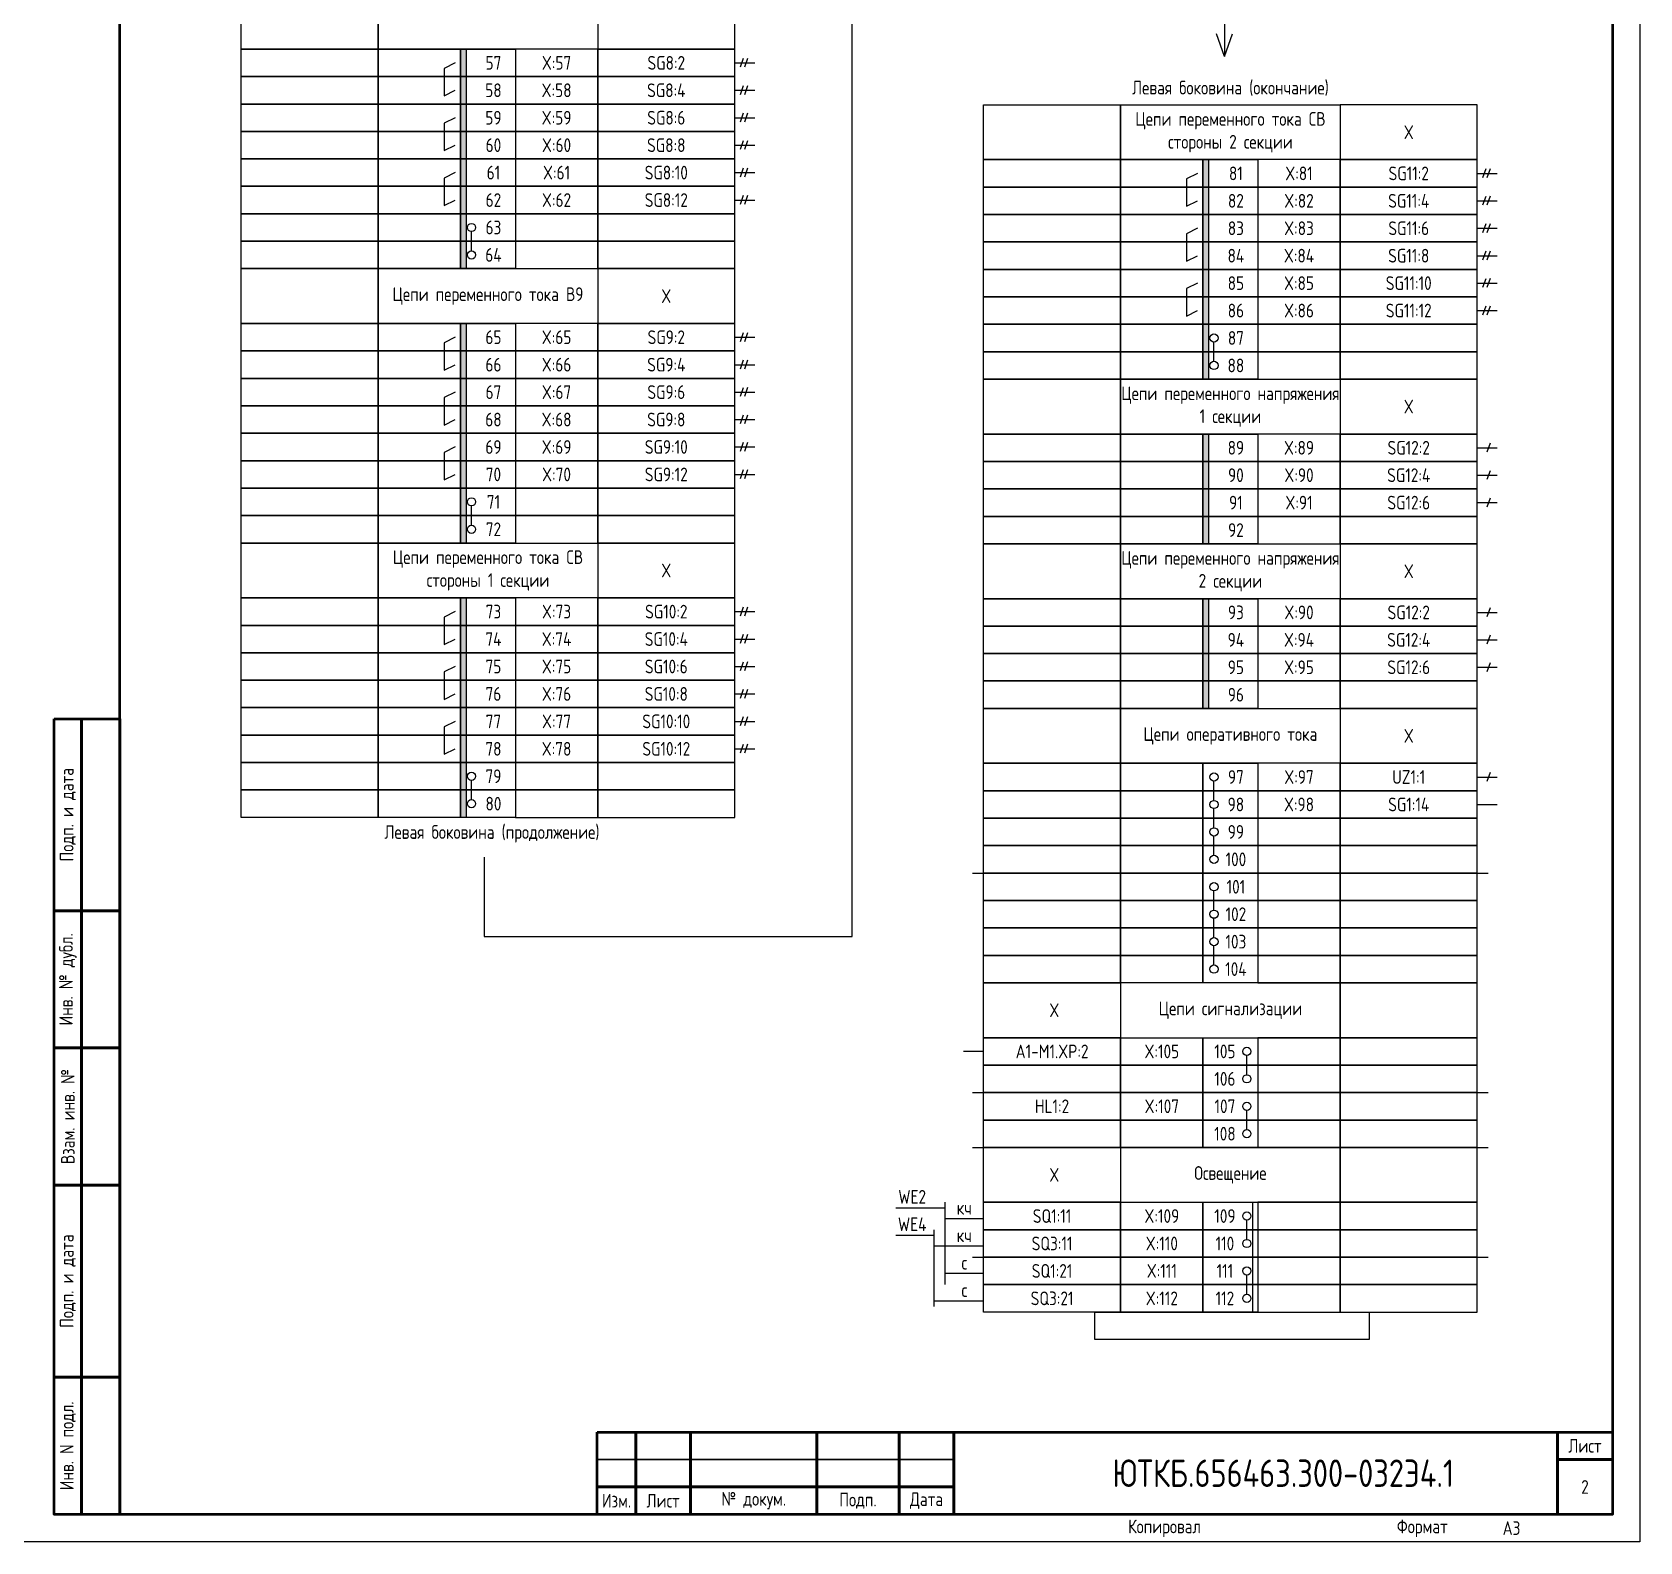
# Model space of a CAD drawing. Header units: millimetres. Extents: x -840 to 2694, y 0 to 584.
# Drawn here: x 2401 to 2694, y -0.1 to 275.1 of the extents above; entities that cross this region are included whole.
import ezdxf

# ---------------------------------------------------------------- set-up
doc = ezdxf.new("R2010")
doc.units = ezdxf.units.MM
doc.styles.add('Gost_type_A', font='GOST_0.TTF')

# ---------------------------------------------------------------- blocks, each defined once
blk = doc.blocks.new('Штамп левый нижний')
at = {"lineweight": 50}
for points in [[(-12, 145), (-7, 145), (-7, 110), (-12, 110)], [(-7, 145), (0, 145), (0, 110), (-7, 110)], [(-12, 110), (-7, 110), (-7, 85), (-12, 85)], [(-7, 110), (0, 110), (0, 85), (-7, 85)], [(-12, 85), (-7, 85), (-7, 60), (-12, 60)], [(-7, 85), (0, 85), (0, 60), (-7, 60)], [(-12, 60), (-7, 60), (-7, 25), (-12, 25)], [(-7, 60), (0, 60), (0, 25), (-7, 25)], [(-12, 25), (-7, 25), (-7, 0), (-12, 0)], [(-7, 25), (0, 25), (0, 0), (-7, 0)]]:
    blk.add_lwpolyline(points, close=True, dxfattribs=at)
at = {"char_height": 2.5, "attachment_point": 5, "rotation": 90, "style": 'Gost_type_A'}
for s, insert, width in [('Подп. и дата', (-9.5, 127.5), 35), ('Инв. № дубл.', (-9.5, 97.5), 25), ('Взам. инв. №', (-9.5, 72.5), 25), ('Подп. и дата', (-9.5, 42.5), 35), ('Инв. N подл.', (-9.5, 12.5), 25)]:
    blk.add_mtext(s, dxfattribs=dict(at, insert=insert, width=width))
blk = doc.blocks.new('Штамп малый нижний')
at = {"lineweight": 50}
for points in [[(-185, 15), (-178, 15), (-178, 5), (-185, 5)], [(-178, 15), (-168, 15), (-168, 5), (-178, 5)], [(-168, 15), (-145, 15), (-145, 5), (-168, 5)], [(-145, 15), (-130, 15), (-130, 5), (-145, 5)], [(-130, 15), (-120, 15), (-120, 5), (-130, 5)], [(-120, 15), (-10, 15), (-10, 0), (-120, 0)], [(-10, 15), (0, 15), (0, 10), (-10, 10)], [(-10, 10), (0, 10), (0, 0), (-10, 0)], [(-185, 5), (-178, 5), (-178, 0), (-185, 0)], [(-178, 5), (-168, 5), (-168, 0), (-178, 0)], [(-168, 5), (-145, 5), (-145, 0), (-168, 0)], [(-145, 5), (-130, 5), (-130, 0), (-145, 0)], [(-130, 5), (-120, 5), (-120, 0), (-130, 0)]]:
    blk.add_lwpolyline(points, close=True, dxfattribs=at)
for points in [[(-185, 15), (-178, 15), (-178, 10), (-185, 10)], [(-178, 15), (-168, 15), (-168, 10), (-178, 10)], [(-168, 15), (-145, 15), (-145, 10), (-168, 10)], [(-145, 15), (-130, 15), (-130, 10), (-145, 10)], [(-130, 15), (-120, 15), (-120, 10), (-130, 10)], [(-185, 10), (-178, 10), (-178, 5), (-185, 5)], [(-178, 10), (-168, 10), (-168, 5), (-178, 5)], [(-168, 10), (-145, 10), (-145, 5), (-168, 5)], [(-145, 10), (-130, 10), (-130, 5), (-145, 5)], [(-130, 10), (-120, 10), (-120, 5), (-130, 5)]]:
    blk.add_lwpolyline(points, close=True)
at = {"char_height": 2.5, "style": 'Gost_type_A'}
for s, insert, width, attachment_point in [('Лист', (-5, 12.5), 10, 5), ('Изм.', (-181.5, 2.5), 7, 5), ('Лист', (-173, 2.5), 10, 5), ('№ докум.', (-156.5, 2.5), 23, 5), ('Подп.', (-137.5, 2.5), 15, 5), ('Дата', (-125, 2.5), 10, 5), ('Копировал', (-75, -2.53), 13.1202, 6), ('Формат', (-30, -2.53), 13.1202, 6)]:
    blk.add_mtext(s, dxfattribs=dict(at, insert=insert, width=width, attachment_point=attachment_point))

msp = doc.modelspace()

# ---------------------------------------------------------------- hatches: boundary and pattern name
h = msp.add_hatch(color=256)
h.dxf.hatch_style = 1
h.paths.add_polyline_path([(2480.07, 271.96), (2479.07, 271.96), (2479.07, 231.96), (2480.07, 231.96)])
h = msp.add_hatch(color=256)
h.dxf.hatch_style = 1
h.paths.add_polyline_path([(2615.38, 251.82), (2614.38, 251.82), (2614.38, 211.82), (2615.38, 211.82)])
h = msp.add_hatch(color=256)
h.dxf.hatch_style = 1
h.paths.add_polyline_path([(2480.07, 221.96), (2479.07, 221.96), (2479.07, 181.96), (2480.07, 181.96)])
h = msp.add_hatch(color=256)
h.dxf.hatch_style = 1
h.paths.add_polyline_path([(2615.38, 201.82), (2614.38, 201.82), (2614.38, 181.82), (2615.38, 181.82)])
h = msp.add_hatch(color=256)
h.dxf.hatch_style = 1
h.paths.add_polyline_path([(2480.07, 171.96), (2479.07, 171.96), (2479.07, 131.96), (2480.07, 131.96)])
h = msp.add_hatch(color=256)
h.dxf.hatch_style = 1
h.paths.add_polyline_path([(2615.38, 171.82), (2614.38, 171.82), (2614.38, 151.82), (2615.38, 151.82)])

# ---------------------------------------------------------------- linework, layer by layer
for p, q in [((2550.43, 110.28), (2550.43, 284.9)), ((2618.33, 284.9), (2618.33, 270.64)), ((2618.33, 270.64), (2616.86, 274.73)), ((2618.33, 270.64), (2619.79, 274.73)), ((2530.61, 270.27), (2530.03, 268.65)), ((2531.4, 270.28), (2530.82, 268.65)), ((2529.07, 269.46), (2532.69, 269.46)), ((2529.07, 264.46), (2532.69, 264.46)), ((2530.61, 265.27), (2530.03, 263.65)), ((2531.4, 265.28), (2530.82, 263.65)), ((2529.07, 259.46), (2532.69, 259.46)), ((2530.61, 260.27), (2530.03, 258.65)), ((2531.4, 260.28), (2530.82, 258.65)), ((2530.61, 255.27), (2530.03, 253.65)), ((2531.4, 255.28), (2530.82, 253.65)), ((2529.07, 254.46), (2532.69, 254.46)), ((2529.07, 249.46), (2532.69, 249.46)), ((2530.61, 250.27), (2530.03, 248.65)), ((2531.4, 250.28), (2530.82, 248.65)), ((2664.38, 249.32), (2668, 249.32)), ((2665.91, 250.13), (2665.33, 248.51)), ((2666.7, 250.14), (2666.12, 248.51)), ((2529.07, 244.46), (2532.69, 244.46)), ((2530.61, 245.27), (2530.03, 243.65)), ((2531.4, 245.28), (2530.82, 243.65)), ((2664.38, 244.32), (2668, 244.32)), ((2665.91, 245.13), (2665.33, 243.51)), ((2666.7, 245.14), (2666.12, 243.51)), ((2481.07, 235.21), (2481.07, 238.71)), ((2664.38, 239.32), (2668, 239.32)), ((2665.91, 240.13), (2665.33, 238.51)), ((2666.7, 240.14), (2666.12, 238.51)), ((2665.91, 235.13), (2665.33, 233.51)), ((2666.7, 235.14), (2666.12, 233.51)), ((2664.38, 234.32), (2668, 234.32)), ((2664.38, 229.32), (2668, 229.32)), ((2665.91, 230.13), (2665.33, 228.51)), ((2666.7, 230.14), (2666.12, 228.51)), ((2664.38, 224.32), (2668, 224.32)), ((2665.91, 225.13), (2665.33, 223.51)), ((2666.7, 225.14), (2666.12, 223.51)), ((2530.61, 220.27), (2530.03, 218.65)), ((2531.4, 220.28), (2530.82, 218.65)), ((2529.07, 219.46), (2532.69, 219.46)), ((2616.38, 215.07), (2616.38, 218.57)), ((2529.07, 214.46), (2532.69, 214.46)), ((2530.61, 215.27), (2530.03, 213.65)), ((2531.4, 215.28), (2530.82, 213.65)), ((2529.07, 209.46), (2532.69, 209.46)), ((2530.61, 210.27), (2530.03, 208.65)), ((2531.4, 210.28), (2530.82, 208.65)), ((2530.61, 205.27), (2530.03, 203.65)), ((2531.4, 205.28), (2530.82, 203.65)), ((2529.07, 204.46), (2532.69, 204.46)), ((2529.07, 199.46), (2532.69, 199.46)), ((2530.61, 200.27), (2530.03, 198.65)), ((2531.4, 200.28), (2530.82, 198.65)), ((2664.38, 199.32), (2668, 199.32)), ((2666.7, 200.14), (2666.12, 198.51)), ((2529.07, 194.46), (2532.69, 194.46)), ((2530.61, 195.27), (2530.03, 193.65)), ((2531.4, 195.28), (2530.82, 193.65)), ((2664.38, 194.32), (2668, 194.32)), ((2666.7, 195.14), (2666.12, 193.51)), ((2481.07, 185.21), (2481.07, 188.71)), ((2664.38, 189.32), (2668, 189.32)), ((2666.7, 190.14), (2666.12, 188.51)), ((2530.61, 170.27), (2530.03, 168.65)), ((2531.4, 170.28), (2530.82, 168.65)), ((2666.7, 170.14), (2666.12, 168.51)), ((2529.07, 169.46), (2532.69, 169.46)), ((2664.38, 169.32), (2668, 169.32)), ((2529.07, 164.46), (2532.69, 164.46)), ((2530.61, 165.27), (2530.03, 163.65)), ((2531.4, 165.28), (2530.82, 163.65)), ((2664.38, 164.32), (2668, 164.32)), ((2666.7, 165.14), (2666.12, 163.51)), ((2529.07, 159.46), (2532.69, 159.46)), ((2530.61, 160.27), (2530.03, 158.65)), ((2531.4, 160.28), (2530.82, 158.65)), ((2664.38, 159.32), (2668, 159.32)), ((2666.7, 160.14), (2666.12, 158.51)), ((2529.07, 154.46), (2532.69, 154.46)), ((2530.61, 155.27), (2530.03, 153.65)), ((2531.4, 155.28), (2530.82, 153.65)), ((2529.07, 149.46), (2532.69, 149.46)), ((2530.61, 150.27), (2530.03, 148.65)), ((2531.4, 150.28), (2530.82, 148.65)), ((2529.07, 144.46), (2532.69, 144.46)), ((2530.61, 145.27), (2530.03, 143.65)), ((2531.4, 145.28), (2530.82, 143.65)), ((2481.07, 135.21), (2481.07, 138.71)), ((2616.38, 135.07), (2616.38, 138.57)), ((2664.38, 139.32), (2668, 139.32)), ((2666.7, 140.14), (2666.12, 138.51)), ((2616.38, 130.07), (2616.38, 133.57)), ((2664.38, 134.32), (2668, 134.32)), ((2616.38, 125.07), (2616.38, 128.57)), ((2483.37, 124.74), (2483.37, 110.28)), ((2572.38, 121.82), (2666.38, 121.82)), ((2616.38, 115.07), (2616.38, 118.57)), ((2616.38, 110.07), (2616.38, 113.57)), ((2483.37, 110.28), (2550.43, 110.28)), ((2616.38, 105.07), (2616.38, 108.57)), ((2574.38, 89.32), (2570.75, 89.32)), ((2622.38, 85.07), (2622.38, 88.57)), ((2572.38, 81.82), (2666.38, 81.82)), ((2622.38, 75.07), (2622.38, 78.57)), ((2572.38, 71.82), (2666.38, 71.82)), ((2567.38, 46.82), (2567.38, 61.82)), ((2623.38, 61.82), (2623.38, 41.82)), ((2558.38, 60.82), (2567.38, 60.82)), ((2574.38, 58.82), (2567.38, 58.82)), ((2558.38, 55.82), (2565.38, 55.82)), ((2565.38, 42.82), (2565.38, 56.82)), ((2622.38, 55.07), (2622.38, 58.57)), ((2574.38, 53.82), (2565.38, 53.82)), ((2572.38, 51.82), (2666.38, 51.82)), ((2574.38, 48.82), (2567.38, 48.82)), ((2622.38, 45.07), (2622.38, 48.57)), ((2574.38, 43.82), (2565.38, 43.82))]:
    msp.add_line(p, q)
for points in [[(2694, 419.95), (2694, -0.05), (2397, -0.05), (2397, 419.95)], [(2439.07, 281.96), (2464.07, 281.96), (2464.07, 271.96), (2439.07, 271.96)], [(2464.07, 281.96), (2504.07, 281.96), (2504.07, 271.96), (2464.07, 271.96)], [(2529.07, 281.96), (2504.07, 281.96), (2504.07, 271.96), (2529.07, 271.96)], [(2439.07, 271.96), (2464.07, 271.96), (2464.07, 266.96), (2439.07, 266.96)], [(2464.07, 271.96), (2479.07, 271.96), (2479.07, 266.96), (2464.07, 266.96)], [(2479.07, 271.96), (2489.07, 271.96), (2489.07, 266.96), (2479.07, 266.96)], [(2504.07, 271.96), (2489.07, 271.96), (2489.07, 266.96), (2504.07, 266.96)], [(2529.07, 271.96), (2504.07, 271.96), (2504.07, 266.96), (2529.07, 266.96)], [(2439.07, 266.96), (2464.07, 266.96), (2464.07, 261.96), (2439.07, 261.96)], [(2464.07, 266.96), (2479.07, 266.96), (2479.07, 261.96), (2464.07, 261.96)], [(2479.07, 266.96), (2489.07, 266.96), (2489.07, 261.96), (2479.07, 261.96)], [(2504.07, 266.96), (2489.07, 266.96), (2489.07, 261.96), (2504.07, 261.96)], [(2529.07, 266.96), (2504.07, 266.96), (2504.07, 261.96), (2529.07, 261.96)], [(2439.07, 261.96), (2464.07, 261.96), (2464.07, 256.96), (2439.07, 256.96)], [(2464.07, 261.96), (2479.07, 261.96), (2479.07, 256.96), (2464.07, 256.96)], [(2479.07, 261.96), (2489.07, 261.96), (2489.07, 256.96), (2479.07, 256.96)], [(2504.07, 261.96), (2489.07, 261.96), (2489.07, 256.96), (2504.07, 256.96)], [(2529.07, 261.96), (2504.07, 261.96), (2504.07, 256.96), (2529.07, 256.96)], [(2574.38, 261.82), (2599.38, 261.82), (2599.38, 251.82), (2574.38, 251.82)], [(2599.38, 261.82), (2639.38, 261.82), (2639.38, 251.82), (2599.38, 251.82)], [(2664.38, 261.82), (2639.38, 261.82), (2639.38, 251.82), (2664.38, 251.82)], [(2439.07, 256.96), (2464.07, 256.96), (2464.07, 251.96), (2439.07, 251.96)], [(2464.07, 256.96), (2479.07, 256.96), (2479.07, 251.96), (2464.07, 251.96)], [(2479.07, 256.96), (2489.07, 256.96), (2489.07, 251.96), (2479.07, 251.96)], [(2504.07, 256.96), (2489.07, 256.96), (2489.07, 251.96), (2504.07, 251.96)], [(2529.07, 256.96), (2504.07, 256.96), (2504.07, 251.96), (2529.07, 251.96)], [(2439.07, 251.96), (2464.07, 251.96), (2464.07, 246.96), (2439.07, 246.96)], [(2464.07, 251.96), (2479.07, 251.96), (2479.07, 246.96), (2464.07, 246.96)], [(2479.07, 251.96), (2489.07, 251.96), (2489.07, 246.96), (2479.07, 246.96)], [(2504.07, 251.96), (2489.07, 251.96), (2489.07, 246.96), (2504.07, 246.96)], [(2529.07, 251.96), (2504.07, 251.96), (2504.07, 246.96), (2529.07, 246.96)], [(2574.38, 251.82), (2599.38, 251.82), (2599.38, 246.82), (2574.38, 246.82)], [(2599.38, 251.82), (2614.38, 251.82), (2614.38, 246.82), (2599.38, 246.82)], [(2614.38, 251.82), (2624.38, 251.82), (2624.38, 246.82), (2614.38, 246.82)], [(2639.38, 251.82), (2624.38, 251.82), (2624.38, 246.82), (2639.38, 246.82)], [(2664.38, 251.82), (2639.38, 251.82), (2639.38, 246.82), (2664.38, 246.82)], [(2439.07, 246.96), (2464.07, 246.96), (2464.07, 241.96), (2439.07, 241.96)], [(2464.07, 246.96), (2479.07, 246.96), (2479.07, 241.96), (2464.07, 241.96)], [(2479.07, 246.96), (2489.07, 246.96), (2489.07, 241.96), (2479.07, 241.96)], [(2504.07, 246.96), (2489.07, 246.96), (2489.07, 241.96), (2504.07, 241.96)], [(2529.07, 246.96), (2504.07, 246.96), (2504.07, 241.96), (2529.07, 241.96)], [(2574.38, 246.82), (2599.38, 246.82), (2599.38, 241.82), (2574.38, 241.82)], [(2599.38, 246.82), (2614.38, 246.82), (2614.38, 241.82), (2599.38, 241.82)], [(2614.38, 246.82), (2624.38, 246.82), (2624.38, 241.82), (2614.38, 241.82)], [(2639.38, 246.82), (2624.38, 246.82), (2624.38, 241.82), (2639.38, 241.82)], [(2664.38, 246.82), (2639.38, 246.82), (2639.38, 241.82), (2664.38, 241.82)], [(2439.07, 241.96), (2464.07, 241.96), (2464.07, 236.96), (2439.07, 236.96)], [(2464.07, 241.96), (2479.07, 241.96), (2479.07, 236.96), (2464.07, 236.96)], [(2479.07, 241.96), (2489.07, 241.96), (2489.07, 236.96), (2479.07, 236.96)], [(2504.07, 241.96), (2489.07, 241.96), (2489.07, 236.96), (2504.07, 236.96)], [(2529.07, 241.96), (2504.07, 241.96), (2504.07, 236.96), (2529.07, 236.96)], [(2574.38, 241.82), (2599.38, 241.82), (2599.38, 236.82), (2574.38, 236.82)], [(2599.38, 241.82), (2614.38, 241.82), (2614.38, 236.82), (2599.38, 236.82)], [(2614.38, 241.82), (2624.38, 241.82), (2624.38, 236.82), (2614.38, 236.82)], [(2639.38, 241.82), (2624.38, 241.82), (2624.38, 236.82), (2639.38, 236.82)], [(2664.38, 241.82), (2639.38, 241.82), (2639.38, 236.82), (2664.38, 236.82)], [(2439.07, 236.96), (2464.07, 236.96), (2464.07, 231.96), (2439.07, 231.96)], [(2464.07, 236.96), (2479.07, 236.96), (2479.07, 231.96), (2464.07, 231.96)], [(2479.07, 236.96), (2489.07, 236.96), (2489.07, 231.96), (2479.07, 231.96)], [(2504.07, 236.96), (2489.07, 236.96), (2489.07, 231.96), (2504.07, 231.96)], [(2529.07, 236.96), (2504.07, 236.96), (2504.07, 231.96), (2529.07, 231.96)], [(2574.38, 236.82), (2599.38, 236.82), (2599.38, 231.82), (2574.38, 231.82)], [(2599.38, 236.82), (2614.38, 236.82), (2614.38, 231.82), (2599.38, 231.82)], [(2614.38, 236.82), (2624.38, 236.82), (2624.38, 231.82), (2614.38, 231.82)], [(2639.38, 236.82), (2624.38, 236.82), (2624.38, 231.82), (2639.38, 231.82)], [(2664.38, 236.82), (2639.38, 236.82), (2639.38, 231.82), (2664.38, 231.82)], [(2439.07, 231.96), (2464.07, 231.96), (2464.07, 221.96), (2439.07, 221.96)], [(2464.07, 231.96), (2504.07, 231.96), (2504.07, 221.96), (2464.07, 221.96)], [(2529.07, 231.96), (2504.07, 231.96), (2504.07, 221.96), (2529.07, 221.96)], [(2574.38, 231.82), (2599.38, 231.82), (2599.38, 226.82), (2574.38, 226.82)], [(2599.38, 231.82), (2614.38, 231.82), (2614.38, 226.82), (2599.38, 226.82)], [(2614.38, 231.82), (2624.38, 231.82), (2624.38, 226.82), (2614.38, 226.82)], [(2639.38, 231.82), (2624.38, 231.82), (2624.38, 226.82), (2639.38, 226.82)], [(2664.38, 231.82), (2639.38, 231.82), (2639.38, 226.82), (2664.38, 226.82)], [(2574.38, 226.82), (2599.38, 226.82), (2599.38, 221.82), (2574.38, 221.82)], [(2599.38, 226.82), (2614.38, 226.82), (2614.38, 221.82), (2599.38, 221.82)], [(2614.38, 226.82), (2624.38, 226.82), (2624.38, 221.82), (2614.38, 221.82)], [(2639.38, 226.82), (2624.38, 226.82), (2624.38, 221.82), (2639.38, 221.82)], [(2664.38, 226.82), (2639.38, 226.82), (2639.38, 221.82), (2664.38, 221.82)], [(2439.07, 221.96), (2464.07, 221.96), (2464.07, 216.96), (2439.07, 216.96)], [(2464.07, 221.96), (2479.07, 221.96), (2479.07, 216.96), (2464.07, 216.96)], [(2479.07, 221.96), (2489.07, 221.96), (2489.07, 216.96), (2479.07, 216.96)], [(2504.07, 221.96), (2489.07, 221.96), (2489.07, 216.96), (2504.07, 216.96)], [(2529.07, 221.96), (2504.07, 221.96), (2504.07, 216.96), (2529.07, 216.96)], [(2574.38, 221.82), (2599.38, 221.82), (2599.38, 216.82), (2574.38, 216.82)], [(2599.38, 221.82), (2614.38, 221.82), (2614.38, 216.82), (2599.38, 216.82)], [(2614.38, 221.82), (2624.38, 221.82), (2624.38, 216.82), (2614.38, 216.82)], [(2639.38, 221.82), (2624.38, 221.82), (2624.38, 216.82), (2639.38, 216.82)], [(2664.38, 221.82), (2639.38, 221.82), (2639.38, 216.82), (2664.38, 216.82)], [(2439.07, 216.96), (2464.07, 216.96), (2464.07, 211.96), (2439.07, 211.96)], [(2464.07, 216.96), (2479.07, 216.96), (2479.07, 211.96), (2464.07, 211.96)], [(2479.07, 216.96), (2489.07, 216.96), (2489.07, 211.96), (2479.07, 211.96)], [(2504.07, 216.96), (2489.07, 216.96), (2489.07, 211.96), (2504.07, 211.96)], [(2529.07, 216.96), (2504.07, 216.96), (2504.07, 211.96), (2529.07, 211.96)], [(2574.38, 216.82), (2599.38, 216.82), (2599.38, 211.82), (2574.38, 211.82)], [(2599.38, 216.82), (2614.38, 216.82), (2614.38, 211.82), (2599.38, 211.82)], [(2614.38, 216.82), (2624.38, 216.82), (2624.38, 211.82), (2614.38, 211.82)], [(2639.38, 216.82), (2624.38, 216.82), (2624.38, 211.82), (2639.38, 211.82)], [(2664.38, 216.82), (2639.38, 216.82), (2639.38, 211.82), (2664.38, 211.82)], [(2439.07, 211.96), (2464.07, 211.96), (2464.07, 206.96), (2439.07, 206.96)], [(2464.07, 211.96), (2479.07, 211.96), (2479.07, 206.96), (2464.07, 206.96)], [(2479.07, 211.96), (2489.07, 211.96), (2489.07, 206.96), (2479.07, 206.96)], [(2504.07, 211.96), (2489.07, 211.96), (2489.07, 206.96), (2504.07, 206.96)], [(2529.07, 211.96), (2504.07, 211.96), (2504.07, 206.96), (2529.07, 206.96)], [(2574.38, 211.82), (2599.38, 211.82), (2599.38, 201.82), (2574.38, 201.82)], [(2599.38, 211.82), (2639.38, 211.82), (2639.38, 201.82), (2599.38, 201.82)], [(2664.38, 211.82), (2639.38, 211.82), (2639.38, 201.82), (2664.38, 201.82)], [(2439.07, 206.96), (2464.07, 206.96), (2464.07, 201.96), (2439.07, 201.96)], [(2464.07, 206.96), (2479.07, 206.96), (2479.07, 201.96), (2464.07, 201.96)], [(2479.07, 206.96), (2489.07, 206.96), (2489.07, 201.96), (2479.07, 201.96)], [(2504.07, 206.96), (2489.07, 206.96), (2489.07, 201.96), (2504.07, 201.96)], [(2529.07, 206.96), (2504.07, 206.96), (2504.07, 201.96), (2529.07, 201.96)], [(2439.07, 201.96), (2464.07, 201.96), (2464.07, 196.96), (2439.07, 196.96)], [(2464.07, 201.96), (2479.07, 201.96), (2479.07, 196.96), (2464.07, 196.96)], [(2479.07, 201.96), (2489.07, 201.96), (2489.07, 196.96), (2479.07, 196.96)], [(2504.07, 201.96), (2489.07, 201.96), (2489.07, 196.96), (2504.07, 196.96)], [(2529.07, 201.96), (2504.07, 201.96), (2504.07, 196.96), (2529.07, 196.96)], [(2574.38, 201.82), (2599.38, 201.82), (2599.38, 196.82), (2574.38, 196.82)], [(2599.38, 201.82), (2614.38, 201.82), (2614.38, 196.82), (2599.38, 196.82)], [(2614.38, 201.82), (2624.38, 201.82), (2624.38, 196.82), (2614.38, 196.82)], [(2639.38, 201.82), (2624.38, 201.82), (2624.38, 196.82), (2639.38, 196.82)], [(2664.38, 201.82), (2639.38, 201.82), (2639.38, 196.82), (2664.38, 196.82)], [(2439.07, 196.96), (2464.07, 196.96), (2464.07, 191.96), (2439.07, 191.96)], [(2464.07, 196.96), (2479.07, 196.96), (2479.07, 191.96), (2464.07, 191.96)], [(2479.07, 196.96), (2489.07, 196.96), (2489.07, 191.96), (2479.07, 191.96)], [(2504.07, 196.96), (2489.07, 196.96), (2489.07, 191.96), (2504.07, 191.96)], [(2529.07, 196.96), (2504.07, 196.96), (2504.07, 191.96), (2529.07, 191.96)], [(2574.38, 196.82), (2599.38, 196.82), (2599.38, 191.82), (2574.38, 191.82)], [(2599.38, 196.82), (2614.38, 196.82), (2614.38, 191.82), (2599.38, 191.82)], [(2614.38, 196.82), (2624.38, 196.82), (2624.38, 191.82), (2614.38, 191.82)], [(2639.38, 196.82), (2624.38, 196.82), (2624.38, 191.82), (2639.38, 191.82)], [(2664.38, 196.82), (2639.38, 196.82), (2639.38, 191.82), (2664.38, 191.82)], [(2439.07, 191.96), (2464.07, 191.96), (2464.07, 186.96), (2439.07, 186.96)], [(2464.07, 191.96), (2479.07, 191.96), (2479.07, 186.96), (2464.07, 186.96)], [(2479.07, 191.96), (2489.07, 191.96), (2489.07, 186.96), (2479.07, 186.96)], [(2504.07, 191.96), (2489.07, 191.96), (2489.07, 186.96), (2504.07, 186.96)], [(2529.07, 191.96), (2504.07, 191.96), (2504.07, 186.96), (2529.07, 186.96)], [(2574.38, 191.82), (2599.38, 191.82), (2599.38, 186.82), (2574.38, 186.82)], [(2599.38, 191.82), (2614.38, 191.82), (2614.38, 186.82), (2599.38, 186.82)], [(2614.38, 191.82), (2624.38, 191.82), (2624.38, 186.82), (2614.38, 186.82)], [(2639.38, 191.82), (2624.38, 191.82), (2624.38, 186.82), (2639.38, 186.82)], [(2664.38, 191.82), (2639.38, 191.82), (2639.38, 186.82), (2664.38, 186.82)], [(2439.07, 186.96), (2464.07, 186.96), (2464.07, 181.96), (2439.07, 181.96)], [(2464.07, 186.96), (2479.07, 186.96), (2479.07, 181.96), (2464.07, 181.96)], [(2479.07, 186.96), (2489.07, 186.96), (2489.07, 181.96), (2479.07, 181.96)], [(2504.07, 186.96), (2489.07, 186.96), (2489.07, 181.96), (2504.07, 181.96)], [(2529.07, 186.96), (2504.07, 186.96), (2504.07, 181.96), (2529.07, 181.96)], [(2574.38, 186.82), (2599.38, 186.82), (2599.38, 181.82), (2574.38, 181.82)], [(2599.38, 186.82), (2614.38, 186.82), (2614.38, 181.82), (2599.38, 181.82)], [(2614.38, 186.82), (2624.38, 186.82), (2624.38, 181.82), (2614.38, 181.82)], [(2639.38, 186.82), (2624.38, 186.82), (2624.38, 181.82), (2639.38, 181.82)], [(2664.38, 186.82), (2639.38, 186.82), (2639.38, 181.82), (2664.38, 181.82)], [(2439.07, 181.96), (2464.07, 181.96), (2464.07, 171.96), (2439.07, 171.96)], [(2464.07, 181.96), (2504.07, 181.96), (2504.07, 171.96), (2464.07, 171.96)], [(2529.07, 181.96), (2504.07, 181.96), (2504.07, 171.96), (2529.07, 171.96)], [(2574.38, 181.82), (2599.38, 181.82), (2599.38, 171.82), (2574.38, 171.82)], [(2599.38, 181.82), (2639.38, 181.82), (2639.38, 171.82), (2599.38, 171.82)], [(2664.38, 181.82), (2639.38, 181.82), (2639.38, 171.82), (2664.38, 171.82)], [(2439.07, 171.96), (2464.07, 171.96), (2464.07, 166.96), (2439.07, 166.96)], [(2464.07, 171.96), (2479.07, 171.96), (2479.07, 166.96), (2464.07, 166.96)], [(2479.07, 171.96), (2489.07, 171.96), (2489.07, 166.96), (2479.07, 166.96)], [(2504.07, 171.96), (2489.07, 171.96), (2489.07, 166.96), (2504.07, 166.96)], [(2529.07, 171.96), (2504.07, 171.96), (2504.07, 166.96), (2529.07, 166.96)], [(2574.38, 171.82), (2599.38, 171.82), (2599.38, 166.82), (2574.38, 166.82)], [(2599.38, 171.82), (2614.38, 171.82), (2614.38, 166.82), (2599.38, 166.82)], [(2614.38, 171.82), (2624.38, 171.82), (2624.38, 166.82), (2614.38, 166.82)], [(2639.38, 171.82), (2624.38, 171.82), (2624.38, 166.82), (2639.38, 166.82)], [(2664.38, 171.82), (2639.38, 171.82), (2639.38, 166.82), (2664.38, 166.82)], [(2439.07, 166.96), (2464.07, 166.96), (2464.07, 161.96), (2439.07, 161.96)], [(2464.07, 166.96), (2479.07, 166.96), (2479.07, 161.96), (2464.07, 161.96)], [(2479.07, 166.96), (2489.07, 166.96), (2489.07, 161.96), (2479.07, 161.96)], [(2504.07, 166.96), (2489.07, 166.96), (2489.07, 161.96), (2504.07, 161.96)], [(2529.07, 166.96), (2504.07, 166.96), (2504.07, 161.96), (2529.07, 161.96)], [(2574.38, 166.82), (2599.38, 166.82), (2599.38, 161.82), (2574.38, 161.82)], [(2599.38, 166.82), (2614.38, 166.82), (2614.38, 161.82), (2599.38, 161.82)], [(2614.38, 166.82), (2624.38, 166.82), (2624.38, 161.82), (2614.38, 161.82)], [(2639.38, 166.82), (2624.38, 166.82), (2624.38, 161.82), (2639.38, 161.82)], [(2664.38, 166.82), (2639.38, 166.82), (2639.38, 161.82), (2664.38, 161.82)], [(2439.07, 161.96), (2464.07, 161.96), (2464.07, 156.96), (2439.07, 156.96)], [(2464.07, 161.96), (2479.07, 161.96), (2479.07, 156.96), (2464.07, 156.96)], [(2479.07, 161.96), (2489.07, 161.96), (2489.07, 156.96), (2479.07, 156.96)], [(2504.07, 161.96), (2489.07, 161.96), (2489.07, 156.96), (2504.07, 156.96)], [(2529.07, 161.96), (2504.07, 161.96), (2504.07, 156.96), (2529.07, 156.96)], [(2574.38, 161.82), (2599.38, 161.82), (2599.38, 156.82), (2574.38, 156.82)], [(2599.38, 161.82), (2614.38, 161.82), (2614.38, 156.82), (2599.38, 156.82)], [(2614.38, 161.82), (2624.38, 161.82), (2624.38, 156.82), (2614.38, 156.82)], [(2639.38, 161.82), (2624.38, 161.82), (2624.38, 156.82), (2639.38, 156.82)], [(2664.38, 161.82), (2639.38, 161.82), (2639.38, 156.82), (2664.38, 156.82)], [(2439.07, 156.96), (2464.07, 156.96), (2464.07, 151.96), (2439.07, 151.96)], [(2464.07, 156.96), (2479.07, 156.96), (2479.07, 151.96), (2464.07, 151.96)], [(2479.07, 156.96), (2489.07, 156.96), (2489.07, 151.96), (2479.07, 151.96)], [(2504.07, 156.96), (2489.07, 156.96), (2489.07, 151.96), (2504.07, 151.96)], [(2529.07, 156.96), (2504.07, 156.96), (2504.07, 151.96), (2529.07, 151.96)], [(2574.38, 156.82), (2599.38, 156.82), (2599.38, 151.82), (2574.38, 151.82)], [(2599.38, 156.82), (2614.38, 156.82), (2614.38, 151.82), (2599.38, 151.82)], [(2614.38, 156.82), (2624.38, 156.82), (2624.38, 151.82), (2614.38, 151.82)], [(2639.38, 156.82), (2624.38, 156.82), (2624.38, 151.82), (2639.38, 151.82)], [(2664.38, 156.82), (2639.38, 156.82), (2639.38, 151.82), (2664.38, 151.82)], [(2439.07, 151.96), (2464.07, 151.96), (2464.07, 146.96), (2439.07, 146.96)], [(2464.07, 151.96), (2479.07, 151.96), (2479.07, 146.96), (2464.07, 146.96)], [(2479.07, 151.96), (2489.07, 151.96), (2489.07, 146.96), (2479.07, 146.96)], [(2504.07, 151.96), (2489.07, 151.96), (2489.07, 146.96), (2504.07, 146.96)], [(2529.07, 151.96), (2504.07, 151.96), (2504.07, 146.96), (2529.07, 146.96)], [(2574.38, 151.82), (2599.38, 151.82), (2599.38, 141.82), (2574.38, 141.82)], [(2599.38, 151.82), (2639.38, 151.82), (2639.38, 141.82), (2599.38, 141.82)], [(2664.38, 151.82), (2639.38, 151.82), (2639.38, 141.82), (2664.38, 141.82)], [(2439.07, 146.96), (2464.07, 146.96), (2464.07, 141.96), (2439.07, 141.96)], [(2464.07, 146.96), (2479.07, 146.96), (2479.07, 141.96), (2464.07, 141.96)], [(2479.07, 146.96), (2489.07, 146.96), (2489.07, 141.96), (2479.07, 141.96)], [(2504.07, 146.96), (2489.07, 146.96), (2489.07, 141.96), (2504.07, 141.96)], [(2529.07, 146.96), (2504.07, 146.96), (2504.07, 141.96), (2529.07, 141.96)], [(2439.07, 141.96), (2464.07, 141.96), (2464.07, 136.96), (2439.07, 136.96)], [(2464.07, 141.96), (2479.07, 141.96), (2479.07, 136.96), (2464.07, 136.96)], [(2479.07, 141.96), (2489.07, 141.96), (2489.07, 136.96), (2479.07, 136.96)], [(2504.07, 141.96), (2489.07, 141.96), (2489.07, 136.96), (2504.07, 136.96)], [(2529.07, 141.96), (2504.07, 141.96), (2504.07, 136.96), (2529.07, 136.96)], [(2574.38, 141.82), (2599.38, 141.82), (2599.38, 136.82), (2574.38, 136.82)], [(2599.38, 141.82), (2614.38, 141.82), (2614.38, 136.82), (2599.38, 136.82)], [(2614.38, 141.82), (2624.38, 141.82), (2624.38, 136.82), (2614.38, 136.82)], [(2639.38, 141.82), (2624.38, 141.82), (2624.38, 136.82), (2639.38, 136.82)], [(2664.38, 141.82), (2639.38, 141.82), (2639.38, 136.82), (2664.38, 136.82)], [(2439.07, 136.96), (2464.07, 136.96), (2464.07, 131.96), (2439.07, 131.96)], [(2464.07, 136.96), (2479.07, 136.96), (2479.07, 131.96), (2464.07, 131.96)], [(2479.07, 136.96), (2489.07, 136.96), (2489.07, 131.96), (2479.07, 131.96)], [(2504.07, 136.96), (2489.07, 136.96), (2489.07, 131.96), (2504.07, 131.96)], [(2529.07, 136.96), (2504.07, 136.96), (2504.07, 131.96), (2529.07, 131.96)], [(2574.38, 136.82), (2599.38, 136.82), (2599.38, 131.82), (2574.38, 131.82)], [(2599.38, 136.82), (2614.38, 136.82), (2614.38, 131.82), (2599.38, 131.82)], [(2614.38, 136.82), (2624.38, 136.82), (2624.38, 131.82), (2614.38, 131.82)], [(2639.38, 136.82), (2624.38, 136.82), (2624.38, 131.82), (2639.38, 131.82)], [(2664.38, 136.82), (2639.38, 136.82), (2639.38, 131.82), (2664.38, 131.82)], [(2574.38, 131.82), (2599.38, 131.82), (2599.38, 126.82), (2574.38, 126.82)], [(2599.38, 131.82), (2614.38, 131.82), (2614.38, 126.82), (2599.38, 126.82)], [(2614.38, 131.82), (2624.38, 131.82), (2624.38, 126.82), (2614.38, 126.82)], [(2639.38, 131.82), (2624.38, 131.82), (2624.38, 126.82), (2639.38, 126.82)], [(2664.38, 131.82), (2639.38, 131.82), (2639.38, 126.82), (2664.38, 126.82)], [(2574.38, 126.82), (2599.38, 126.82), (2599.38, 121.82), (2574.38, 121.82)], [(2599.38, 126.82), (2614.38, 126.82), (2614.38, 121.82), (2599.38, 121.82)], [(2614.38, 126.82), (2624.38, 126.82), (2624.38, 121.82), (2614.38, 121.82)], [(2639.38, 126.82), (2624.38, 126.82), (2624.38, 121.82), (2639.38, 121.82)], [(2664.38, 126.82), (2639.38, 126.82), (2639.38, 121.82), (2664.38, 121.82)], [(2574.38, 121.82), (2599.38, 121.82), (2599.38, 116.82), (2574.38, 116.82)], [(2599.38, 121.82), (2614.38, 121.82), (2614.38, 116.82), (2599.38, 116.82)], [(2614.38, 121.82), (2624.38, 121.82), (2624.38, 116.82), (2614.38, 116.82)], [(2639.38, 121.82), (2624.38, 121.82), (2624.38, 116.82), (2639.38, 116.82)], [(2664.38, 121.82), (2639.38, 121.82), (2639.38, 116.82), (2664.38, 116.82)], [(2574.38, 116.82), (2599.38, 116.82), (2599.38, 111.82), (2574.38, 111.82)], [(2599.38, 116.82), (2614.38, 116.82), (2614.38, 111.82), (2599.38, 111.82)], [(2614.38, 116.82), (2624.38, 116.82), (2624.38, 111.82), (2614.38, 111.82)], [(2639.38, 116.82), (2624.38, 116.82), (2624.38, 111.82), (2639.38, 111.82)], [(2664.38, 116.82), (2639.38, 116.82), (2639.38, 111.82), (2664.38, 111.82)], [(2574.38, 111.82), (2599.38, 111.82), (2599.38, 106.82), (2574.38, 106.82)], [(2599.38, 111.82), (2614.38, 111.82), (2614.38, 106.82), (2599.38, 106.82)], [(2614.38, 111.82), (2624.38, 111.82), (2624.38, 106.82), (2614.38, 106.82)], [(2639.38, 111.82), (2624.38, 111.82), (2624.38, 106.82), (2639.38, 106.82)], [(2664.38, 111.82), (2639.38, 111.82), (2639.38, 106.82), (2664.38, 106.82)], [(2574.38, 106.82), (2599.38, 106.82), (2599.38, 101.82), (2574.38, 101.82)], [(2599.38, 106.82), (2614.38, 106.82), (2614.38, 101.82), (2599.38, 101.82)], [(2614.38, 106.82), (2624.38, 106.82), (2624.38, 101.82), (2614.38, 101.82)], [(2639.38, 106.82), (2624.38, 106.82), (2624.38, 101.82), (2639.38, 101.82)], [(2664.38, 106.82), (2639.38, 106.82), (2639.38, 101.82), (2664.38, 101.82)], [(2574.38, 101.82), (2599.38, 101.82), (2599.38, 91.82), (2574.38, 91.82)], [(2639.38, 101.82), (2599.38, 101.82), (2599.38, 91.82), (2639.38, 91.82)], [(2664.38, 101.82), (2639.38, 101.82), (2639.38, 91.82), (2664.38, 91.82)], [(2574.38, 91.82), (2599.38, 91.82), (2599.38, 86.82), (2574.38, 86.82)], [(2599.38, 91.82), (2614.38, 91.82), (2614.38, 86.82), (2599.38, 86.82)], [(2614.38, 91.82), (2624.38, 91.82), (2624.38, 86.82), (2614.38, 86.82)], [(2639.38, 91.82), (2624.38, 91.82), (2624.38, 86.82), (2639.38, 86.82)], [(2664.38, 91.82), (2639.38, 91.82), (2639.38, 86.82), (2664.38, 86.82)], [(2574.38, 86.82), (2599.38, 86.82), (2599.38, 81.82), (2574.38, 81.82)], [(2599.38, 86.82), (2614.38, 86.82), (2614.38, 81.82), (2599.38, 81.82)], [(2614.38, 86.82), (2624.38, 86.82), (2624.38, 81.82), (2614.38, 81.82)], [(2639.38, 86.82), (2624.38, 86.82), (2624.38, 81.82), (2639.38, 81.82)], [(2664.38, 86.82), (2639.38, 86.82), (2639.38, 81.82), (2664.38, 81.82)], [(2574.38, 81.82), (2599.38, 81.82), (2599.38, 76.82), (2574.38, 76.82)], [(2599.38, 81.82), (2614.38, 81.82), (2614.38, 76.82), (2599.38, 76.82)], [(2614.38, 81.82), (2624.38, 81.82), (2624.38, 76.82), (2614.38, 76.82)], [(2639.38, 81.82), (2624.38, 81.82), (2624.38, 76.82), (2639.38, 76.82)], [(2664.38, 81.82), (2639.38, 81.82), (2639.38, 76.82), (2664.38, 76.82)], [(2574.38, 76.82), (2599.38, 76.82), (2599.38, 71.82), (2574.38, 71.82)], [(2599.38, 76.82), (2614.38, 76.82), (2614.38, 71.82), (2599.38, 71.82)], [(2614.38, 76.82), (2624.38, 76.82), (2624.38, 71.82), (2614.38, 71.82)], [(2639.38, 76.82), (2624.38, 76.82), (2624.38, 71.82), (2639.38, 71.82)], [(2664.38, 76.82), (2639.38, 76.82), (2639.38, 71.82), (2664.38, 71.82)], [(2574.38, 71.82), (2599.38, 71.82), (2599.38, 61.82), (2574.38, 61.82)], [(2639.38, 71.82), (2599.38, 71.82), (2599.38, 61.82), (2639.38, 61.82)], [(2664.38, 71.82), (2639.38, 71.82), (2639.38, 61.82), (2664.38, 61.82)], [(2574.38, 61.82), (2599.38, 61.82), (2599.38, 56.82), (2574.38, 56.82)], [(2599.38, 61.82), (2614.38, 61.82), (2614.38, 56.82), (2599.38, 56.82)], [(2614.38, 61.82), (2624.38, 61.82), (2624.38, 56.82), (2614.38, 56.82)], [(2639.38, 61.82), (2624.38, 61.82), (2624.38, 56.82), (2639.38, 56.82)], [(2664.38, 61.82), (2639.38, 61.82), (2639.38, 56.82), (2664.38, 56.82)], [(2574.38, 56.82), (2599.38, 56.82), (2599.38, 51.82), (2574.38, 51.82)], [(2599.38, 56.82), (2614.38, 56.82), (2614.38, 51.82), (2599.38, 51.82)], [(2614.38, 56.82), (2624.38, 56.82), (2624.38, 51.82), (2614.38, 51.82)], [(2639.38, 56.82), (2624.38, 56.82), (2624.38, 51.82), (2639.38, 51.82)], [(2664.38, 56.82), (2639.38, 56.82), (2639.38, 51.82), (2664.38, 51.82)], [(2574.38, 51.82), (2599.38, 51.82), (2599.38, 46.82), (2574.38, 46.82)], [(2599.38, 51.82), (2614.38, 51.82), (2614.38, 46.82), (2599.38, 46.82)], [(2614.38, 51.82), (2624.38, 51.82), (2624.38, 46.82), (2614.38, 46.82)], [(2639.38, 51.82), (2624.38, 51.82), (2624.38, 46.82), (2639.38, 46.82)], [(2664.38, 51.82), (2639.38, 51.82), (2639.38, 46.82), (2664.38, 46.82)], [(2574.38, 46.82), (2599.38, 46.82), (2599.38, 41.82), (2574.38, 41.82)], [(2599.38, 46.82), (2614.38, 46.82), (2614.38, 41.82), (2599.38, 41.82)], [(2614.38, 46.82), (2624.38, 46.82), (2624.38, 41.82), (2614.38, 41.82)], [(2639.38, 46.82), (2624.38, 46.82), (2624.38, 41.82), (2639.38, 41.82)], [(2664.38, 46.82), (2639.38, 46.82), (2639.38, 41.82), (2664.38, 41.82)], [(2594.69, 41.82), (2644.69, 41.82), (2644.69, 36.82), (2594.69, 36.82)]]:
    msp.add_lwpolyline(points, close=True)
at = {"lineweight": 50}
msp.add_lwpolyline([(2689, 414.95), (2689, 4.95), (2417, 4.95), (2417, 414.95)], close=True, dxfattribs=at)
for points in [[(2479.07, 231.96), (2479.07, 271.96), (2480.07, 271.96), (2480.07, 231.96)], [(2478.07, 269.46), (2476.07, 268.46), (2476.07, 263.46), (2478.07, 264.46)], [(2478.07, 259.46), (2476.07, 258.46), (2476.07, 253.46), (2478.07, 254.46)], [(2478.07, 249.46), (2476.07, 248.46), (2476.07, 243.46), (2478.07, 244.46)], [(2613.38, 249.32), (2611.38, 248.32), (2611.38, 243.32), (2613.38, 244.32)], [(2614.38, 211.82), (2614.38, 251.82), (2615.38, 251.82), (2615.38, 211.82)], [(2613.38, 239.32), (2611.38, 238.32), (2611.38, 233.32), (2613.38, 234.32)], [(2613.38, 229.32), (2611.38, 228.32), (2611.38, 223.32), (2613.38, 224.32)], [(2479.07, 181.96), (2479.07, 221.96), (2480.07, 221.96), (2480.07, 181.96)], [(2478.07, 219.46), (2476.07, 218.46), (2476.07, 213.46), (2478.07, 214.46)], [(2478.07, 209.46), (2476.07, 208.46), (2476.07, 203.46), (2478.07, 204.46)], [(2478.07, 199.46), (2476.07, 198.46), (2476.07, 193.46), (2478.07, 194.46)], [(2614.38, 181.82), (2614.38, 201.82), (2615.38, 201.82), (2615.38, 181.82)], [(2479.07, 131.96), (2479.07, 171.96), (2480.07, 171.96), (2480.07, 131.96)], [(2614.38, 151.82), (2614.38, 171.82), (2615.38, 171.82), (2615.38, 151.82)], [(2478.07, 169.46), (2476.07, 168.46), (2476.07, 163.46), (2478.07, 164.46)], [(2478.07, 159.46), (2476.07, 158.46), (2476.07, 153.46), (2478.07, 154.46)], [(2478.07, 149.46), (2476.07, 148.46), (2476.07, 143.46), (2478.07, 144.46)]]:
    msp.add_lwpolyline(points)
for centre in [(2481.07, 239.46), (2481.07, 234.46), (2616.38, 219.32), (2616.38, 214.32), (2481.07, 189.46), (2481.07, 184.46), (2481.07, 139.46), (2616.38, 139.32), (2481.07, 134.46), (2616.38, 134.32), (2616.38, 129.32), (2616.38, 124.32), (2616.38, 119.32), (2616.38, 114.32), (2616.38, 109.32), (2616.38, 104.32), (2622.38, 89.32), (2622.38, 84.32), (2622.38, 79.32), (2622.38, 74.32), (2622.38, 59.32), (2622.38, 54.32), (2622.38, 49.32), (2622.38, 44.32)]:
    msp.add_circle(centre, 0.75)

# ---------------------------------------------------------------- block references
for name, p in [('Штамп левый нижний', (2417, 4.95)), ('Штамп малый нижний', (2689, 4.95))]:
    msp.add_blockref(name, p)

# ---------------------------------------------------------------- texts
at = {"ltscale": 10, "char_height": 2.5, "attachment_point": 5, "style": 'Gost_type_A'}
for s, insert, width in [('57', (2485.07, 269.46), 8), ('X:57', (2496.57, 269.46), 15), ('58', (2485.07, 264.46), 8), ('X:58', (2496.57, 264.46), 15), ('59', (2485.07, 259.46), 8), ('X:59', (2496.57, 259.46), 15), ('60', (2485.07, 254.46), 8), ('X:60', (2496.57, 254.46), 15), ('61', (2485.07, 249.46), 8), ('X:61', (2496.57, 249.46), 15), ('81', (2620.38, 249.32), 8), ('X:81', (2631.88, 249.32), 15), ('62', (2485.07, 244.46), 8), ('X:62', (2496.57, 244.46), 15), ('82', (2620.38, 244.32), 8), ('X:82', (2631.88, 244.32), 15), ('63', (2485.07, 239.46), 8), ('83', (2620.38, 239.32), 8), ('X:83', (2631.88, 239.32), 15), ('64', (2485.07, 234.46), 8), ('84', (2620.38, 234.32), 8), ('X:84', (2631.88, 234.32), 15), ('85', (2620.38, 229.32), 8), ('X:85', (2631.88, 229.32), 15), ('86', (2620.38, 224.32), 8), ('X:86', (2631.88, 224.32), 15), ('65', (2485.07, 219.46), 8), ('X:65', (2496.57, 219.46), 15), ('87', (2620.38, 219.32), 8), ('66', (2485.07, 214.46), 8), ('X:66', (2496.57, 214.46), 15), ('88', (2620.38, 214.32), 8), ('67', (2485.07, 209.46), 8), ('X:67', (2496.57, 209.46), 15), ('68', (2485.07, 204.46), 8), ('X:68', (2496.57, 204.46), 15), ('69', (2485.07, 199.46), 8), ('X:69', (2496.57, 199.46), 15), ('89', (2620.38, 199.32), 8), ('X:89', (2631.88, 199.32), 15), ('70', (2485.07, 194.46), 8), ('X:70', (2496.57, 194.46), 15), ('90', (2620.38, 194.32), 8), ('X:90', (2631.88, 194.32), 15), ('71', (2485.07, 189.46), 8), ('91', (2620.38, 189.32), 8), ('X:91', (2631.88, 189.32), 15), ('72', (2485.07, 184.46), 8), ('92', (2620.38, 184.32), 8), ('73', (2485.07, 169.46), 8), ('X:73', (2496.57, 169.46), 15), ('93', (2620.38, 169.32), 8), ('X:90', (2631.88, 169.32), 15), ('74', (2485.07, 164.46), 8), ('X:74', (2496.57, 164.46), 15), ('94', (2620.38, 164.32), 8), ('X:94', (2631.88, 164.32), 15), ('75', (2485.07, 159.46), 8), ('X:75', (2496.57, 159.46), 15), ('95', (2620.38, 159.32), 8), ('X:95', (2631.88, 159.32), 15), ('76', (2485.07, 154.46), 8), ('X:76', (2496.57, 154.46), 15), ('96', (2620.38, 154.32), 8), ('77', (2485.07, 149.46), 8), ('X:77', (2496.57, 149.46), 15), ('78', (2485.07, 144.46), 8), ('X:78', (2496.57, 144.46), 15), ('79', (2485.07, 139.46), 8), ('97', (2620.38, 139.32), 8), ('X:97', (2631.88, 139.32), 15), ('80', (2485.07, 134.46), 8), ('98', (2620.38, 134.32), 8), ('X:98', (2631.88, 134.32), 15), ('99', (2620.38, 129.32), 8), ('100', (2620.38, 124.32), 8), ('101', (2620.38, 119.32), 8), ('102', (2620.38, 114.32), 8), ('103', (2620.38, 109.32), 8), ('104', (2620.38, 104.32), 8), ('X:105', (2606.88, 89.32), 15), ('105', (2618.38, 89.32), 8), ('106', (2618.38, 84.32), 8), ('X:107', (2606.88, 79.32), 15), ('107', (2618.38, 79.32), 8), ('108', (2618.38, 74.32), 8), ('X:109', (2606.88, 59.32), 15), ('109', (2618.38, 59.32), 8), ('X:110', (2606.88, 54.32), 15), ('110', (2618.38, 54.32), 8), ('X:111', (2606.88, 49.32), 15), ('111', (2618.38, 49.32), 8), ('X:112', (2606.88, 44.32), 15), ('112', (2618.38, 44.32), 8)]:
    msp.add_mtext(s, dxfattribs=dict(at, insert=insert, width=width))
at = {"style": 'Gost_type_A'}
for s, insert, char_height, width, attachment_point in [('SG8:2', (2516.57, 269.46), 2.5, 25, 5), ('SG8:4', (2516.57, 264.46), 2.5, 25, 5), ('Левая боковина (окончание)', (2619.38, 264.82), 2.5, 90, 5), ('SG8:6', (2516.57, 259.46), 2.5, 25, 5), ('Цепи переменного тока СВ\\Pстороны 2 секции', (2619.38, 256.82), 2.5, 40, 5), ('X', (2651.88, 256.82), 2.5, 25, 5), ('SG8:8', (2516.57, 254.46), 2.5, 25, 5), ('SG8:10', (2516.57, 249.46), 2.5, 25, 5), ('SG11:2', (2651.88, 249.32), 2.5, 25, 5), ('SG8:12', (2516.57, 244.46), 2.5, 25, 5), ('SG11:4', (2651.88, 244.32), 2.5, 25, 5), ('SG11:6', (2651.88, 239.32), 2.5, 25, 5), ('SG11:8', (2651.88, 234.32), 2.5, 25, 5), ('Цепи переменного тока В9 ', (2484.07, 226.96), 2.5, 40, 5), ('SG11:10', (2651.88, 229.32), 2.5, 25, 5), ('X', (2516.57, 226.96), 2.5, 25, 5), ('SG11:12', (2651.88, 224.32), 2.5, 25, 5), ('SG9:2', (2516.57, 219.46), 2.5, 25, 5), ('SG9:4', (2516.57, 214.46), 2.5, 25, 5), ('SG9:6', (2516.57, 209.46), 2.5, 25, 5), ('Цепи переменного напряжения 1 секции', (2619.38, 206.82), 2.5, 40, 5), ('X', (2651.88, 206.82), 2.5, 25, 5), ('SG9:8', (2516.57, 204.46), 2.5, 25, 5), ('SG9:10', (2516.57, 199.46), 2.5, 25, 5), ('SG12:2', (2651.88, 199.32), 2.5, 25, 5), ('SG9:12', (2516.57, 194.46), 2.5, 25, 5), ('SG12:4', (2651.88, 194.32), 2.5, 25, 5), ('SG12:6', (2651.88, 189.32), 2.5, 25, 5), ('Цепи переменного тока СВ\\Pстороны 1 секции', (2484.07, 176.96), 2.5, 40, 5), ('Цепи переменного напряжения 2 секции', (2619.38, 176.82), 2.5, 40, 5), ('X', (2516.57, 176.96), 2.5, 25, 5), ('X', (2651.88, 176.82), 2.5, 25, 5), ('SG10:2', (2516.57, 169.46), 2.5, 25, 5), ('SG12:2', (2651.88, 169.32), 2.5, 25, 5), ('SG10:4', (2516.57, 164.46), 2.5, 25, 5), ('SG12:4', (2651.88, 164.32), 2.5, 25, 5), ('SG10:6', (2516.57, 159.46), 2.5, 25, 5), ('SG12:6', (2651.88, 159.32), 2.5, 25, 5), ('SG10:8', (2516.57, 154.46), 2.5, 25, 5), ('SG10:10', (2516.57, 149.46), 2.5, 25, 5), ('Цепи оперативного тока', (2619.38, 146.82), 2.5, 40, 5), ('X', (2651.88, 146.82), 2.5, 25, 5), ('SG10:12', (2516.57, 144.46), 2.5, 25, 5), ('UZ1:1', (2651.88, 139.32), 2.5, 25, 5), ('SG1:14', (2651.88, 134.32), 2.5, 25, 5), ('Левая боковина (продолжение)', (2484.8, 128.96), 2.5, 90, 5), ('X', (2587.29, 96.82), 2.5, 25, 5), ('Цепи сигнализации', (2619.38, 96.82), 2.5, 40, 5), ('A1-M1.XP:2', (2586.88, 89.32), 2.5, 25, 5), ('HL1:2', (2586.88, 79.32), 2.5, 25, 5), ('X', (2587.29, 66.82), 2.5, 25, 5), ('Освещение', (2619.38, 66.82), 2.5, 40, 5), ('WE2', (2561.38, 62.82), 2.5, 7, 5), ('WE4', (2561.38, 57.82), 2.5, 7, 5), ('кч', (2570.88, 60.82), 2.5, 7, 5), ('SQ1:11', (2586.88, 59.32), 2.5, 25, 5), ('кч', (2570.88, 55.82), 2.5, 7, 5), ('SQ3:11', (2586.88, 54.32), 2.5, 25, 5), ('с', (2570.88, 50.82), 2.5, 7, 5), ('SQ1:21', (2586.88, 49.32), 2.5, 25, 5), ('с', (2570.88, 45.82), 2.5, 7, 5), ('SQ3:21', (2586.88, 44.32), 2.5, 25, 5), ('ЮТКБ.656463.300-032Э4.1', (2629, 12.45), 5, 120, 5), ('2', (2684, 9.95), 2.5, 10, 5), ('A3', (2669, 2.45), 2.5, 20, 4), ('A3', (2669, 2.45), 2.5, 20, 4)]:
    msp.add_mtext(s, dxfattribs=dict(at, insert=insert, char_height=char_height, width=width, attachment_point=attachment_point))

doc.saveas('drawing.dxf')
